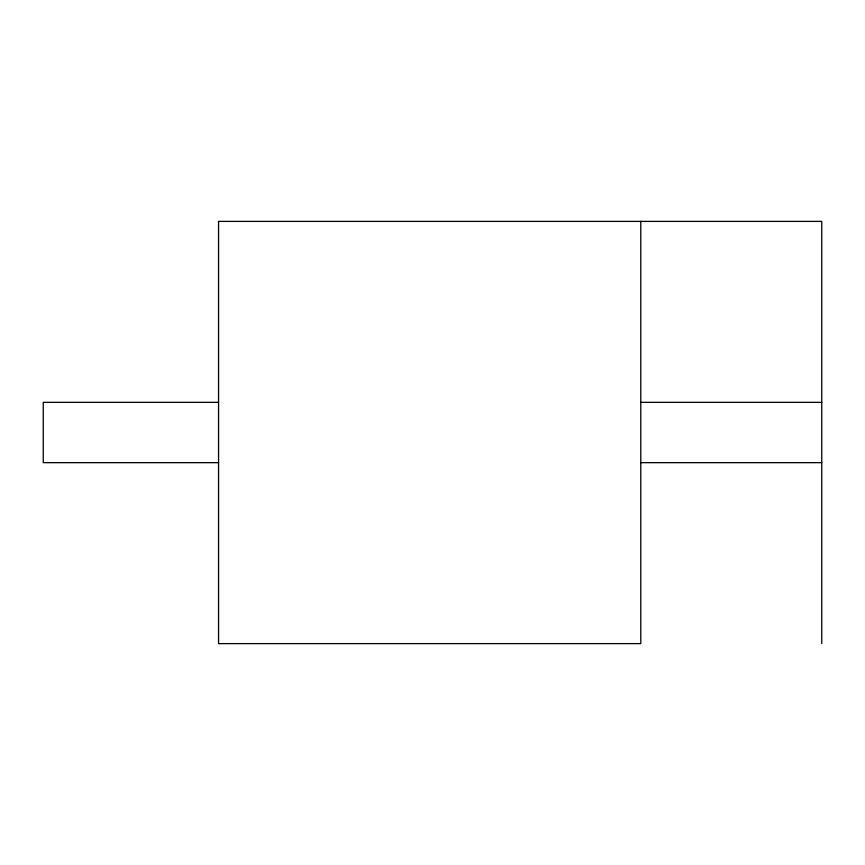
<?xml version="1.0" encoding="UTF-8"?>
<svg xmlns="http://www.w3.org/2000/svg" width="865" height="865" viewBox="0 0 865 865"><rect width="100%" height="100%" fill="white"/><g stroke="black" fill="none" stroke-linecap="round" stroke-linejoin="round"><path stroke-width="1.3" d="M218.553 402.344L43.25 402.344L43.25 462.656L218.553 462.656M640.792 402.344L821.75 402.344M640.792 462.656L821.75 462.656M821.75 643.614L821.75 221.386L218.553 221.386L218.553 643.614L640.792 643.614L640.792 221.386"/></g></svg>
